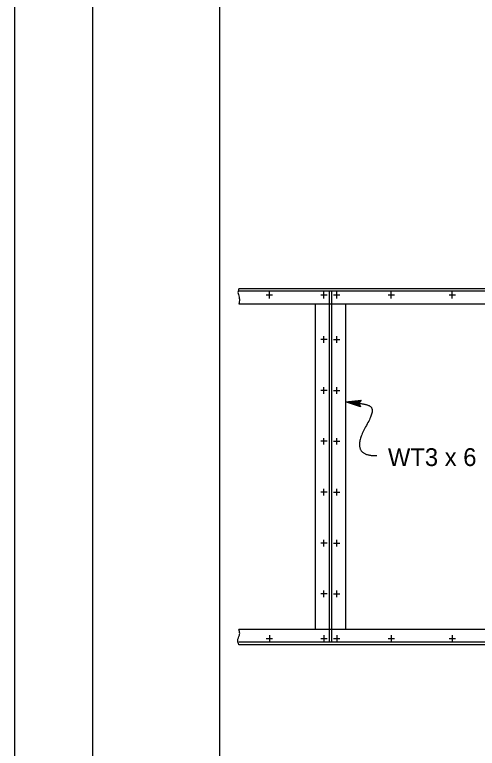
# Model space of a CAD drawing. Extents: x -894 to 866, y -476 to 714.
# Drawn here: x -894 to -712, y -192.7 to 95.8 of the extents above; entities that cross this region are included whole.
import ezdxf

# ---------------------------------------------------------------- set-up
doc = ezdxf.new("R2010")
doc.units = 0
for name, color, linetype in [('10 Sheet Format', 7, 'Continuous'), ('56 Stage 3 Anno', 7, 'Continuous'), ('57 Undefined', 7, 'Continuous'), ('60 Nongeo Data', 7, 'Continuous')]:
    doc.layers.add(name, color=color, linetype=linetype)

msp = doc.modelspace()

# ---------------------------------------------------------------- linework, layer by layer
at = {"layer": '10 Sheet Format'}
for p, q in [((-863.46, 668.96), (-863.46, -431.04)), ((-813.45, 643.96), (-813.45, -406.04))]:
    msp.add_line(p, q, dxfattribs=at)
for points in [[(-894.04, 713.56), (865.96, 713.56), (865.96, -476.44), (-894.04, -476.44)], [(-863.46, -431.04), (836.55, -431.04), (836.55, 668.96), (-863.46, 668.96)]]:
    msp.add_lwpolyline(points, close=True, dxfattribs=at)
at = {"layer": '56 Stage 3 Anno'}
for p, q in [((-763.82, -56.48), (-757.72, -55.79)), ((-758, -58.44), (-763.82, -56.48)), ((-763.82, -56.48), (-763.82, -56.48)), ((-758.18, -58.07), (-762.45, -56.63)), ((-762.44, -56.62), (-757.99, -56.12)), ((-761.08, -56.77), (-758.2, -56.45)), ((-758.37, -57.68), (-761.08, -56.77)), ((-759.7, -56.92), (-758.47, -56.78)), ((-758.51, -57.32), (-759.7, -56.92)), ((-757.72, -55.79), (-758.65, -57.03)), ((-758.65, -57.03), (-758, -58.44)), ((-757.72, -55.79), (-757.72, -55.79)), ((-758, -58.44), (-758, -58.44))]:
    msp.add_line(p, q, dxfattribs=at)
msp.add_open_spline([(-763.82, -56.48), (-757.17, -56.83), (-751.82, -59.13), (-759.13, -71.7), (-757.17, -77.72), (-751.49, -77.61)], degree=2, dxfattribs=at)
at = {"layer": '60 Nongeo Data'}
for p, q in [((-577.82, -11.98), (-805.82, -11.98)), ((-578.82, -12.98), (-805.82, -12.98)), ((-793.82, -15.78), (-793.82, -13.18)), ((-772.32, -15.78), (-772.32, -13.18)), ((-770.32, -12.98), (-770.32, -150.98)), ((-769.32, -12.98), (-769.32, -150.98)), ((-767.32, -15.78), (-767.32, -13.18)), ((-745.82, -15.78), (-745.82, -13.18)), ((-721.82, -15.78), (-721.82, -13.18)), ((-792.52, -14.48), (-795.12, -14.48)), ((-771.02, -14.48), (-773.62, -14.48)), ((-766.02, -14.48), (-768.62, -14.48)), ((-744.52, -14.48), (-747.12, -14.48)), ((-720.52, -14.48), (-723.12, -14.48)), ((-577.82, -17.98), (-805.82, -17.98)), ((-775.82, -17.98), (-775.82, -145.98)), ((-763.82, -17.98), (-763.82, -145.98)), ((-772.32, -33.28), (-772.32, -30.68)), ((-767.32, -33.28), (-767.32, -30.68)), ((-771.02, -31.98), (-773.62, -31.98)), ((-768.62, -31.98), (-766.02, -31.98)), ((-772.32, -53.28), (-772.32, -50.68)), ((-767.32, -53.28), (-767.32, -50.68)), ((-771.02, -51.98), (-773.62, -51.98)), ((-768.62, -51.98), (-766.02, -51.98)), ((-771.02, -71.98), (-773.62, -71.98)), ((-772.32, -73.28), (-772.32, -70.68)), ((-768.62, -71.98), (-766.02, -71.98)), ((-767.32, -73.28), (-767.32, -70.68)), ((-771.02, -91.98), (-773.62, -91.98)), ((-772.32, -93.28), (-772.32, -90.68)), ((-768.62, -91.98), (-766.02, -91.98)), ((-767.32, -93.28), (-767.32, -90.68)), ((-771.02, -111.98), (-773.62, -111.98)), ((-772.32, -113.28), (-772.32, -110.68)), ((-768.62, -111.98), (-766.02, -111.98)), ((-767.32, -113.28), (-767.32, -110.68)), ((-771.02, -131.98), (-773.62, -131.98)), ((-772.32, -133.28), (-772.32, -130.68)), ((-768.62, -131.98), (-766.02, -131.98)), ((-767.32, -133.28), (-767.32, -130.68)), ((-577.82, -145.98), (-805.82, -145.98)), ((-795.12, -149.48), (-792.52, -149.48)), ((-793.82, -148.18), (-793.82, -150.78)), ((-773.62, -149.48), (-771.02, -149.48)), ((-772.32, -148.18), (-772.32, -150.78)), ((-768.62, -149.48), (-766.02, -149.48)), ((-767.32, -148.18), (-767.32, -150.78)), ((-747.12, -149.48), (-744.52, -149.48)), ((-745.82, -148.18), (-745.82, -150.78)), ((-723.12, -149.48), (-720.52, -149.48)), ((-721.82, -148.18), (-721.82, -150.78)), ((-578.82, -150.98), (-805.82, -150.98)), ((-577.82, -151.98), (-805.82, -151.98))]:
    msp.add_line(p, q, dxfattribs=at)
for points in [[(-805.82, -11.98), (-806.01, -12.72), (-806.19, -13.46), (-805.98, -14.3), (-805.73, -15.27), (-805.6, -16.04), (-805.68, -17.19), (-805.82, -17.98)], [(-805.82, -151.98), (-806.16, -150.94), (-806.16, -149.78), (-805.77, -148.76), (-805.5, -147.57), (-805.82, -145.98)]]:
    msp.add_spline(points, degree=3, dxfattribs=at)

# ---------------------------------------------------------------- texts
at = {"layer": '57 Undefined'}
msp.add_text('WT3 x 6', height=7, dxfattribs=at).set_placement((-747.17, -81.69))

doc.saveas('drawing.dxf')
